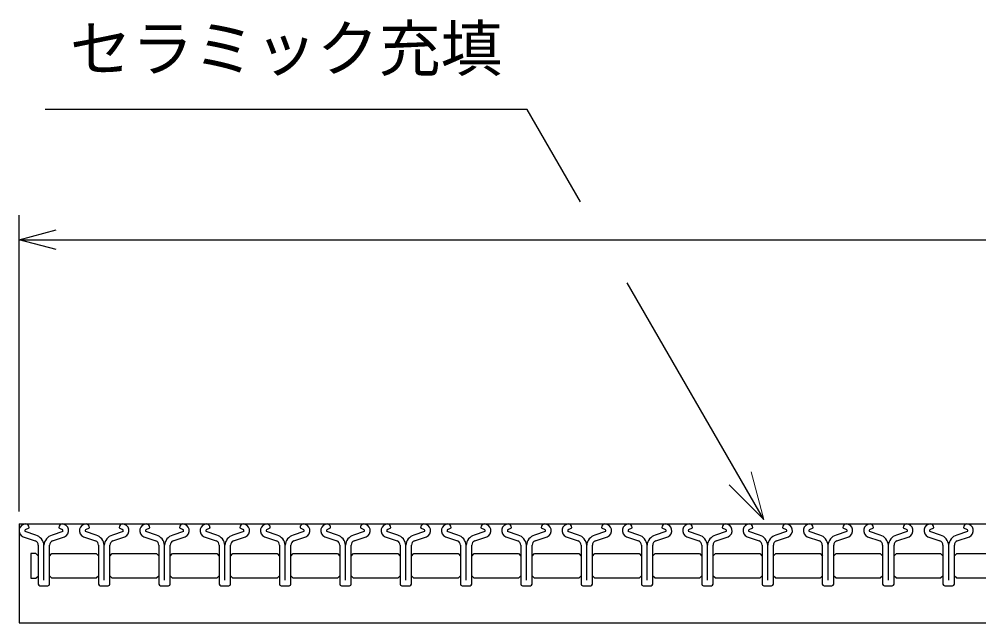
# Model space of a CAD drawing. Units: millimetres, scale not verified. Extents: x -1820 to 1731, y -1282 to 1054.
# Drawn here: x -1419 to -1030.8, y -411.5 to -167.3 of the extents above; entities that cross this region are included whole.
import ezdxf
from ezdxf.enums import TextEntityAlignment as Align

# ---------------------------------------------------------------- set-up
doc = ezdxf.new("R2010")
doc.units = ezdxf.units.MM
doc.header["$LTSCALE"] = 10
for name, color, linetype, lineweight in [('0_2', 150, 'Continuous', 25), ('16', 3, 'Continuous', 25), ('22', 2, 'Continuous', 25)]:
    doc.layers.add(name, color=color, linetype=linetype, lineweight=lineweight)
doc.styles.add('ベクトル', font='')
doc.styles.get('ベクトル').set_extended_font_data('ベクトル')

msp = doc.modelspace()

# ---------------------------------------------------------------- linework, layer by layer
at = {"layer": '0_2', "color": 4}
for p, q in [((-1213.55, -203.77), (-1408.55, -203.77)), ((-1191.93, -241.22), (-1213.55, -203.77)), ((-1117.72, -369.76), (-1173.03, -273.96))]:
    msp.add_line(p, q, dxfattribs=at)
at = {"layer": '0_2', "color": 4, "lineweight": 13}
for p, q in [((-1117.72, -369.76), (-1122.9, -350.44)), ((-1131.86, -355.61), (-1117.72, -369.76))]:
    msp.add_line(p, q, dxfattribs=at)
at = {"layer": '16'}
for p, q in [((-1419, -371.5), (-423, -371.5)), ((-1419, -371.5), (-1419, -411.5)), ((-1412.3, -376.03), (-1416.62, -374.51)), ((-1416.46, -373.81), (-1415.02, -373.11)), ((-1415.02, -373.11), (-1415.02, -372.88)), ((-1401.4, -374.51), (-1405.72, -376.03)), ((-1403, -372.88), (-1403, -373.11)), ((-1403, -373.11), (-1401.56, -373.81)), ((-1387.9, -376.03), (-1392.22, -374.51)), ((-1392.06, -373.81), (-1390.62, -373.11)), ((-1390.62, -373.11), (-1390.62, -372.88)), ((-1377, -374.51), (-1381.32, -376.03)), ((-1378.6, -372.88), (-1378.6, -373.11)), ((-1378.6, -373.11), (-1377.16, -373.81)), ((-1363.5, -376.03), (-1367.82, -374.51)), ((-1367.66, -373.81), (-1366.22, -373.11)), ((-1366.22, -373.11), (-1366.22, -372.88)), ((-1352.6, -374.51), (-1356.92, -376.03)), ((-1354.2, -372.88), (-1354.2, -373.11)), ((-1354.2, -373.11), (-1352.76, -373.81)), ((-1339.1, -376.03), (-1343.42, -374.51)), ((-1343.26, -373.81), (-1341.82, -373.11)), ((-1341.82, -373.11), (-1341.82, -372.88)), ((-1328.2, -374.51), (-1332.52, -376.03)), ((-1329.8, -372.88), (-1329.8, -373.11)), ((-1329.8, -373.11), (-1328.36, -373.81)), ((-1314.7, -376.03), (-1319.02, -374.51)), ((-1318.86, -373.81), (-1317.42, -373.11)), ((-1317.42, -373.11), (-1317.42, -372.88)), ((-1303.8, -374.51), (-1308.12, -376.03)), ((-1305.4, -372.88), (-1305.4, -373.11)), ((-1305.4, -373.11), (-1303.96, -373.81)), ((-1290.3, -376.03), (-1294.62, -374.51)), ((-1294.46, -373.81), (-1293.02, -373.11)), ((-1293.02, -373.11), (-1293.02, -372.88)), ((-1279.4, -374.51), (-1283.72, -376.03)), ((-1281, -372.88), (-1281, -373.11)), ((-1281, -373.11), (-1279.56, -373.81)), ((-1265.9, -376.03), (-1270.22, -374.51)), ((-1270.06, -373.81), (-1268.62, -373.11)), ((-1268.62, -373.11), (-1268.62, -372.88)), ((-1255, -374.51), (-1259.32, -376.03)), ((-1256.6, -372.88), (-1256.6, -373.11)), ((-1256.6, -373.11), (-1255.16, -373.81)), ((-1241.5, -376.03), (-1245.82, -374.51)), ((-1245.66, -373.81), (-1244.22, -373.11)), ((-1244.22, -373.11), (-1244.22, -372.88)), ((-1230.6, -374.51), (-1234.92, -376.03)), ((-1232.2, -372.88), (-1232.2, -373.11)), ((-1232.2, -373.11), (-1230.76, -373.81)), ((-1217.1, -376.03), (-1221.42, -374.51)), ((-1221.26, -373.81), (-1219.82, -373.11)), ((-1219.82, -373.11), (-1219.82, -372.88)), ((-1206.2, -374.51), (-1210.52, -376.03)), ((-1207.8, -372.88), (-1207.8, -373.11)), ((-1207.8, -373.11), (-1206.36, -373.81)), ((-1192.7, -376.03), (-1197.02, -374.51)), ((-1196.86, -373.81), (-1195.42, -373.11)), ((-1195.42, -373.11), (-1195.42, -372.88)), ((-1181.8, -374.51), (-1186.12, -376.03)), ((-1183.4, -372.88), (-1183.4, -373.11)), ((-1183.4, -373.11), (-1181.96, -373.81)), ((-1168.3, -376.03), (-1172.62, -374.51)), ((-1172.46, -373.81), (-1171.02, -373.11)), ((-1171.02, -373.11), (-1171.02, -372.88)), ((-1157.4, -374.51), (-1161.72, -376.03)), ((-1159, -372.88), (-1159, -373.11)), ((-1159, -373.11), (-1157.56, -373.81)), ((-1143.9, -376.03), (-1148.22, -374.51)), ((-1148.06, -373.81), (-1146.62, -373.11)), ((-1146.62, -373.11), (-1146.62, -372.88)), ((-1133, -374.51), (-1137.32, -376.03)), ((-1134.6, -372.88), (-1134.6, -373.11)), ((-1134.6, -373.11), (-1133.16, -373.81)), ((-1119.5, -376.03), (-1123.82, -374.51)), ((-1123.66, -373.81), (-1122.22, -373.11)), ((-1122.22, -373.11), (-1122.22, -372.88)), ((-1108.6, -374.51), (-1112.92, -376.03)), ((-1110.2, -372.88), (-1110.2, -373.11)), ((-1110.2, -373.11), (-1108.76, -373.81)), ((-1095.1, -376.03), (-1099.42, -374.51)), ((-1099.26, -373.81), (-1097.82, -373.11)), ((-1097.82, -373.11), (-1097.82, -372.88)), ((-1084.2, -374.51), (-1088.52, -376.03)), ((-1085.8, -372.88), (-1085.8, -373.11)), ((-1085.8, -373.11), (-1084.36, -373.81)), ((-1070.7, -376.03), (-1075.02, -374.51)), ((-1074.86, -373.81), (-1073.42, -373.11)), ((-1073.42, -373.11), (-1073.42, -372.88)), ((-1059.8, -374.51), (-1064.12, -376.03)), ((-1061.4, -372.88), (-1061.4, -373.11)), ((-1061.4, -373.11), (-1059.96, -373.81)), ((-1046.3, -376.03), (-1050.62, -374.51)), ((-1050.46, -373.81), (-1049.02, -373.11)), ((-1049.02, -373.11), (-1049.02, -372.88)), ((-1035.4, -374.51), (-1039.72, -376.03)), ((-1037, -372.88), (-1037, -373.11)), ((-1037, -373.11), (-1035.56, -373.81)), ((-1417.38, -376.68), (-1412.51, -378.39)), ((-1411.31, -380.09), (-1411.31, -395.81)), ((-1409, -394.21), (-1409, -380.14)), ((-1406.71, -395.81), (-1406.71, -380.09)), ((-1405.51, -378.39), (-1400.64, -376.68)), ((-1392.98, -376.68), (-1388.11, -378.39)), ((-1386.91, -380.09), (-1386.91, -395.81)), ((-1384.6, -394.21), (-1384.6, -380.14)), ((-1382.31, -395.81), (-1382.31, -380.09)), ((-1381.11, -378.39), (-1376.24, -376.68)), ((-1368.58, -376.68), (-1363.71, -378.39)), ((-1362.51, -380.09), (-1362.51, -395.81)), ((-1360.2, -394.21), (-1360.2, -380.14)), ((-1357.91, -395.81), (-1357.91, -380.09)), ((-1356.71, -378.39), (-1351.84, -376.68)), ((-1344.18, -376.68), (-1339.31, -378.39)), ((-1338.11, -380.09), (-1338.11, -395.81)), ((-1335.8, -394.21), (-1335.8, -380.14)), ((-1333.51, -395.81), (-1333.51, -380.09)), ((-1332.31, -378.39), (-1327.44, -376.68)), ((-1319.78, -376.68), (-1314.91, -378.39)), ((-1313.71, -380.09), (-1313.71, -395.81)), ((-1311.4, -394.21), (-1311.4, -380.14)), ((-1309.11, -395.81), (-1309.11, -380.09)), ((-1307.91, -378.39), (-1303.04, -376.68)), ((-1295.38, -376.68), (-1290.51, -378.39)), ((-1289.31, -380.09), (-1289.31, -395.81)), ((-1287, -394.21), (-1287, -380.14)), ((-1284.71, -395.81), (-1284.71, -380.09)), ((-1283.51, -378.39), (-1278.64, -376.68)), ((-1270.98, -376.68), (-1266.11, -378.39)), ((-1264.91, -380.09), (-1264.91, -395.81)), ((-1262.6, -394.21), (-1262.6, -380.14)), ((-1260.31, -395.81), (-1260.31, -380.09)), ((-1259.11, -378.39), (-1254.24, -376.68)), ((-1246.58, -376.68), (-1241.71, -378.39)), ((-1240.51, -380.09), (-1240.51, -395.81)), ((-1238.2, -394.21), (-1238.2, -380.14)), ((-1235.91, -395.81), (-1235.91, -380.09)), ((-1234.71, -378.39), (-1229.84, -376.68)), ((-1222.18, -376.68), (-1217.31, -378.39)), ((-1216.11, -380.09), (-1216.11, -395.81)), ((-1213.8, -394.21), (-1213.8, -380.14)), ((-1211.51, -395.81), (-1211.51, -380.09)), ((-1210.31, -378.39), (-1205.44, -376.68)), ((-1197.78, -376.68), (-1192.91, -378.39)), ((-1191.71, -380.09), (-1191.71, -395.81)), ((-1189.4, -394.21), (-1189.4, -380.14)), ((-1187.11, -395.81), (-1187.11, -380.09)), ((-1185.91, -378.39), (-1181.04, -376.68)), ((-1173.38, -376.68), (-1168.51, -378.39)), ((-1167.31, -380.09), (-1167.31, -395.81)), ((-1165, -394.21), (-1165, -380.14)), ((-1162.71, -395.81), (-1162.71, -380.09)), ((-1161.51, -378.39), (-1156.64, -376.68)), ((-1148.98, -376.68), (-1144.11, -378.39)), ((-1142.91, -380.09), (-1142.91, -395.81)), ((-1140.6, -394.21), (-1140.6, -380.14)), ((-1138.31, -395.81), (-1138.31, -380.09)), ((-1137.11, -378.39), (-1132.24, -376.68)), ((-1124.58, -376.68), (-1119.71, -378.39)), ((-1118.51, -380.09), (-1118.51, -395.81)), ((-1116.2, -394.21), (-1116.2, -380.14)), ((-1113.91, -395.81), (-1113.91, -380.09)), ((-1112.71, -378.39), (-1107.84, -376.68)), ((-1100.18, -376.68), (-1095.31, -378.39)), ((-1094.11, -380.09), (-1094.11, -395.81)), ((-1091.8, -394.21), (-1091.8, -380.14)), ((-1089.51, -395.81), (-1089.51, -380.09)), ((-1088.31, -378.39), (-1083.44, -376.68)), ((-1075.78, -376.68), (-1070.91, -378.39)), ((-1069.71, -380.09), (-1069.71, -395.81)), ((-1067.4, -394.21), (-1067.4, -380.14)), ((-1065.11, -395.81), (-1065.11, -380.09)), ((-1063.91, -378.39), (-1059.04, -376.68)), ((-1051.38, -376.68), (-1046.51, -378.39)), ((-1045.31, -380.09), (-1045.31, -395.81)), ((-1043, -394.21), (-1043, -380.14)), ((-1040.71, -395.81), (-1040.71, -380.09)), ((-1039.51, -378.39), (-1034.64, -376.68)), ((-1412.25, -383.5), (-1414.25, -383.5)), ((-1414.25, -383.5), (-1414.25, -393.5)), ((-1411.25, -384.5), (-1412.25, -383.5)), ((-1406.75, -384.5), (-1405.75, -383.5)), ((-1405.75, -383.5), (-1387.85, -383.5)), ((-1387.85, -383.5), (-1386.85, -384.5)), ((-1382.35, -384.5), (-1381.35, -383.5)), ((-1381.35, -383.5), (-1363.45, -383.5)), ((-1363.45, -383.5), (-1362.45, -384.5)), ((-1357.95, -384.5), (-1356.95, -383.5)), ((-1356.95, -383.5), (-1339.05, -383.5)), ((-1339.05, -383.5), (-1338.05, -384.5)), ((-1333.55, -384.5), (-1332.55, -383.5)), ((-1332.55, -383.5), (-1314.65, -383.5)), ((-1314.65, -383.5), (-1313.65, -384.5)), ((-1309.15, -384.5), (-1308.15, -383.5)), ((-1308.15, -383.5), (-1290.25, -383.5)), ((-1290.25, -383.5), (-1289.25, -384.5)), ((-1284.75, -384.5), (-1283.75, -383.5)), ((-1283.75, -383.5), (-1265.85, -383.5)), ((-1265.85, -383.5), (-1264.85, -384.5)), ((-1260.35, -384.5), (-1259.35, -383.5)), ((-1259.35, -383.5), (-1241.45, -383.5)), ((-1241.45, -383.5), (-1240.45, -384.5)), ((-1235.95, -384.5), (-1234.95, -383.5)), ((-1234.95, -383.5), (-1217.05, -383.5)), ((-1217.05, -383.5), (-1216.05, -384.5)), ((-1211.55, -384.5), (-1210.55, -383.5)), ((-1210.55, -383.5), (-1192.65, -383.5)), ((-1192.65, -383.5), (-1191.65, -384.5)), ((-1187.15, -384.5), (-1186.15, -383.5)), ((-1186.15, -383.5), (-1168.25, -383.5)), ((-1168.25, -383.5), (-1167.25, -384.5)), ((-1162.75, -384.5), (-1161.75, -383.5)), ((-1161.75, -383.5), (-1143.85, -383.5)), ((-1143.85, -383.5), (-1142.85, -384.5)), ((-1138.35, -384.5), (-1137.35, -383.5)), ((-1137.35, -383.5), (-1119.45, -383.5)), ((-1119.45, -383.5), (-1118.45, -384.5)), ((-1113.95, -384.5), (-1112.95, -383.5)), ((-1112.95, -383.5), (-1095.05, -383.5)), ((-1095.05, -383.5), (-1094.05, -384.5)), ((-1089.55, -384.5), (-1088.55, -383.5)), ((-1088.55, -383.5), (-1070.65, -383.5)), ((-1070.65, -383.5), (-1069.65, -384.5)), ((-1065.15, -384.5), (-1064.15, -383.5)), ((-1064.15, -383.5), (-1046.25, -383.5)), ((-1046.25, -383.5), (-1045.25, -384.5)), ((-1040.75, -384.5), (-1039.75, -383.5)), ((-1039.75, -383.5), (-1021.85, -383.5)), ((-1414.25, -393.5), (-1412.25, -393.5)), ((-1412.25, -393.5), (-1411.25, -392.5)), ((-1405.75, -393.5), (-1406.75, -392.5)), ((-1387.85, -393.5), (-1405.75, -393.5)), ((-1386.85, -392.5), (-1387.85, -393.5)), ((-1381.35, -393.5), (-1382.35, -392.5)), ((-1363.45, -393.5), (-1381.35, -393.5)), ((-1362.45, -392.5), (-1363.45, -393.5)), ((-1356.95, -393.5), (-1357.95, -392.5)), ((-1339.05, -393.5), (-1356.95, -393.5)), ((-1338.05, -392.5), (-1339.05, -393.5)), ((-1332.55, -393.5), (-1333.55, -392.5)), ((-1314.65, -393.5), (-1332.55, -393.5)), ((-1313.65, -392.5), (-1314.65, -393.5)), ((-1308.15, -393.5), (-1309.15, -392.5)), ((-1290.25, -393.5), (-1308.15, -393.5)), ((-1289.25, -392.5), (-1290.25, -393.5)), ((-1283.75, -393.5), (-1284.75, -392.5)), ((-1265.85, -393.5), (-1283.75, -393.5)), ((-1264.85, -392.5), (-1265.85, -393.5)), ((-1259.35, -393.5), (-1260.35, -392.5)), ((-1241.45, -393.5), (-1259.35, -393.5)), ((-1240.45, -392.5), (-1241.45, -393.5)), ((-1234.95, -393.5), (-1235.95, -392.5)), ((-1217.05, -393.5), (-1234.95, -393.5)), ((-1216.05, -392.5), (-1217.05, -393.5)), ((-1210.55, -393.5), (-1211.55, -392.5)), ((-1192.65, -393.5), (-1210.55, -393.5)), ((-1191.65, -392.5), (-1192.65, -393.5)), ((-1186.15, -393.5), (-1187.15, -392.5)), ((-1168.25, -393.5), (-1186.15, -393.5)), ((-1167.25, -392.5), (-1168.25, -393.5)), ((-1161.75, -393.5), (-1162.75, -392.5)), ((-1143.85, -393.5), (-1161.75, -393.5)), ((-1142.85, -392.5), (-1143.85, -393.5)), ((-1137.35, -393.5), (-1138.35, -392.5)), ((-1119.45, -393.5), (-1137.35, -393.5)), ((-1118.45, -392.5), (-1119.45, -393.5)), ((-1112.95, -393.5), (-1113.95, -392.5)), ((-1095.05, -393.5), (-1112.95, -393.5)), ((-1094.05, -392.5), (-1095.05, -393.5)), ((-1088.55, -393.5), (-1089.55, -392.5)), ((-1070.65, -393.5), (-1088.55, -393.5)), ((-1069.65, -392.5), (-1070.65, -393.5)), ((-1064.15, -393.5), (-1065.15, -392.5)), ((-1046.25, -393.5), (-1064.15, -393.5)), ((-1045.25, -392.5), (-1046.25, -393.5)), ((-1039.75, -393.5), (-1040.75, -392.5)), ((-1021.85, -393.5), (-1039.75, -393.5)), ((-1410.61, -396.51), (-1407.41, -396.51)), ((-1386.21, -396.51), (-1383.01, -396.51)), ((-1361.81, -396.51), (-1358.61, -396.51)), ((-1337.41, -396.51), (-1334.21, -396.51)), ((-1313.01, -396.51), (-1309.81, -396.51)), ((-1288.61, -396.51), (-1285.41, -396.51)), ((-1264.21, -396.51), (-1261.01, -396.51)), ((-1239.81, -396.51), (-1236.61, -396.51)), ((-1215.41, -396.51), (-1212.21, -396.51)), ((-1191.01, -396.51), (-1187.81, -396.51)), ((-1166.61, -396.51), (-1163.41, -396.51)), ((-1142.21, -396.51), (-1139.01, -396.51)), ((-1117.81, -396.51), (-1114.61, -396.51)), ((-1093.41, -396.51), (-1090.21, -396.51)), ((-1069.01, -396.51), (-1065.81, -396.51)), ((-1044.61, -396.51), (-1041.41, -396.51)), ((-1419, -411.5), (-423, -411.5))]:
    msp.add_line(p, q, dxfattribs=at)
for centre, radius, start, end in [((-1416.31, -374.2), 2.7, 90.98, 246.68), ((-1416.47, -372.95), 1.45, 2.5, 85.55), ((-1401.55, -372.95), 1.45, 94.45, 177.5), ((-1401.71, -374.2), 2.7, 293.32, 89.02), ((-1391.91, -374.2), 2.7, 90.98, 246.68), ((-1392.07, -372.95), 1.45, 2.5, 85.55), ((-1377.15, -372.95), 1.45, 94.45, 177.5), ((-1377.31, -374.2), 2.7, 293.32, 89.02), ((-1367.51, -374.2), 2.7, 90.98, 246.68), ((-1367.67, -372.95), 1.45, 2.5, 85.55), ((-1352.75, -372.95), 1.45, 94.45, 177.5), ((-1352.91, -374.2), 2.7, 293.32, 89.02), ((-1343.11, -374.2), 2.7, 90.98, 246.68), ((-1343.27, -372.95), 1.45, 2.5, 85.55), ((-1328.35, -372.95), 1.45, 94.45, 177.5), ((-1328.51, -374.2), 2.7, 293.32, 89.02), ((-1318.71, -374.2), 2.7, 90.98, 246.68), ((-1318.87, -372.95), 1.45, 2.5, 85.55), ((-1303.95, -372.95), 1.45, 94.45, 177.5), ((-1304.11, -374.2), 2.7, 293.32, 89.02), ((-1294.31, -374.2), 2.7, 90.98, 246.68), ((-1294.47, -372.95), 1.45, 2.5, 85.55), ((-1279.55, -372.95), 1.45, 94.45, 177.5), ((-1279.71, -374.2), 2.7, 293.32, 89.02), ((-1269.91, -374.2), 2.7, 90.98, 246.68), ((-1270.07, -372.95), 1.45, 2.5, 85.55), ((-1255.15, -372.95), 1.45, 94.45, 177.5), ((-1255.31, -374.2), 2.7, 293.32, 89.02), ((-1245.51, -374.2), 2.7, 90.98, 246.68), ((-1245.67, -372.95), 1.45, 2.5, 85.55), ((-1230.75, -372.95), 1.45, 94.45, 177.5), ((-1230.91, -374.2), 2.7, 293.32, 89.02), ((-1221.11, -374.2), 2.7, 90.98, 246.68), ((-1221.27, -372.95), 1.45, 2.5, 85.55), ((-1206.35, -372.95), 1.45, 94.45, 177.5), ((-1206.51, -374.2), 2.7, 293.32, 89.02), ((-1196.71, -374.2), 2.7, 90.98, 246.68), ((-1196.87, -372.95), 1.45, 2.5, 85.55), ((-1181.95, -372.95), 1.45, 94.45, 177.5), ((-1182.11, -374.2), 2.7, 293.32, 89.02), ((-1172.31, -374.2), 2.7, 90.98, 246.68), ((-1172.47, -372.95), 1.45, 2.5, 85.55), ((-1157.55, -372.95), 1.45, 94.45, 177.5), ((-1157.71, -374.2), 2.7, 293.32, 89.02), ((-1147.91, -374.2), 2.7, 90.98, 246.68), ((-1148.07, -372.95), 1.45, 2.5, 85.55), ((-1133.15, -372.95), 1.45, 94.45, 177.5), ((-1133.31, -374.2), 2.7, 293.32, 89.02), ((-1123.51, -374.2), 2.7, 90.98, 246.68), ((-1123.67, -372.95), 1.45, 2.5, 85.55), ((-1108.75, -372.95), 1.45, 94.45, 177.5), ((-1108.91, -374.2), 2.7, 293.32, 89.02), ((-1099.11, -374.2), 2.7, 90.98, 246.68), ((-1099.27, -372.95), 1.45, 2.5, 85.55), ((-1084.35, -372.95), 1.45, 94.45, 177.5), ((-1084.51, -374.2), 2.7, 293.32, 89.02), ((-1074.71, -374.2), 2.7, 90.98, 246.68), ((-1074.87, -372.95), 1.45, 2.5, 85.55), ((-1059.95, -372.95), 1.45, 94.45, 177.5), ((-1060.11, -374.2), 2.7, 293.32, 89.02), ((-1050.31, -374.2), 2.7, 90.98, 246.68), ((-1050.47, -372.95), 1.45, 2.5, 85.55), ((-1035.55, -372.95), 1.45, 94.45, 177.5), ((-1035.71, -374.2), 2.7, 293.32, 89.02), ((-1416.29, -374.22), 0.44, 111.91, 222.33), ((-1413.59, -380.44), 4.6, 3.78, 73.7), ((-1404.43, -380.44), 4.6, 106.3, 176.22), ((-1401.73, -374.22), 0.44, 317.67, 68.09), ((-1391.89, -374.22), 0.44, 111.91, 222.33), ((-1389.19, -380.44), 4.6, 3.78, 73.7), ((-1380.03, -380.44), 4.6, 106.3, 176.22), ((-1377.33, -374.22), 0.44, 317.67, 68.09), ((-1367.49, -374.22), 0.44, 111.91, 222.33), ((-1364.79, -380.44), 4.6, 3.78, 73.7), ((-1355.63, -380.44), 4.6, 106.3, 176.22), ((-1352.93, -374.22), 0.44, 317.67, 68.09), ((-1343.09, -374.22), 0.44, 111.91, 222.33), ((-1340.39, -380.44), 4.6, 3.78, 73.7), ((-1331.23, -380.44), 4.6, 106.3, 176.22), ((-1328.53, -374.22), 0.44, 317.67, 68.09), ((-1318.69, -374.22), 0.44, 111.91, 222.33), ((-1315.99, -380.44), 4.6, 3.78, 73.7), ((-1306.83, -380.44), 4.6, 106.3, 176.22), ((-1304.13, -374.22), 0.44, 317.67, 68.09), ((-1294.29, -374.22), 0.44, 111.91, 222.33), ((-1291.59, -380.44), 4.6, 3.78, 73.7), ((-1282.43, -380.44), 4.6, 106.3, 176.22), ((-1279.73, -374.22), 0.44, 317.67, 68.09), ((-1269.89, -374.22), 0.44, 111.91, 222.33), ((-1267.19, -380.44), 4.6, 3.78, 73.7), ((-1258.03, -380.44), 4.6, 106.3, 176.22), ((-1255.33, -374.22), 0.44, 317.67, 68.09), ((-1245.49, -374.22), 0.44, 111.91, 222.33), ((-1242.79, -380.44), 4.6, 3.78, 73.7), ((-1233.63, -380.44), 4.6, 106.3, 176.22), ((-1230.93, -374.22), 0.44, 317.67, 68.09), ((-1221.09, -374.22), 0.44, 111.91, 222.33), ((-1218.39, -380.44), 4.6, 3.78, 73.7), ((-1209.23, -380.44), 4.6, 106.3, 176.22), ((-1206.53, -374.22), 0.44, 317.67, 68.09), ((-1196.69, -374.22), 0.44, 111.91, 222.33), ((-1193.99, -380.44), 4.6, 3.78, 73.7), ((-1184.83, -380.44), 4.6, 106.3, 176.22), ((-1182.13, -374.22), 0.44, 317.67, 68.09), ((-1172.29, -374.22), 0.44, 111.91, 222.33), ((-1169.59, -380.44), 4.6, 3.78, 73.7), ((-1160.43, -380.44), 4.6, 106.3, 176.22), ((-1157.73, -374.22), 0.44, 317.67, 68.09), ((-1147.89, -374.22), 0.44, 111.91, 222.33), ((-1145.19, -380.44), 4.6, 3.78, 73.7), ((-1136.03, -380.44), 4.6, 106.3, 176.22), ((-1133.33, -374.22), 0.44, 317.67, 68.09), ((-1123.49, -374.22), 0.44, 111.91, 222.33), ((-1120.79, -380.44), 4.6, 3.78, 73.7), ((-1111.63, -380.44), 4.6, 106.3, 176.22), ((-1108.93, -374.22), 0.44, 317.67, 68.09), ((-1099.09, -374.22), 0.44, 111.91, 222.33), ((-1096.39, -380.44), 4.6, 3.78, 73.7), ((-1087.23, -380.44), 4.6, 106.3, 176.22), ((-1084.53, -374.22), 0.44, 317.67, 68.09), ((-1074.69, -374.22), 0.44, 111.91, 222.33), ((-1071.99, -380.44), 4.6, 3.78, 73.7), ((-1062.83, -380.44), 4.6, 106.3, 176.22), ((-1060.13, -374.22), 0.44, 317.67, 68.09), ((-1050.29, -374.22), 0.44, 111.91, 222.33), ((-1047.59, -380.44), 4.6, 3.78, 73.7), ((-1038.43, -380.44), 4.6, 106.3, 176.22), ((-1035.73, -374.22), 0.44, 317.67, 68.09), ((-1413.11, -380.09), 1.8, 0, 70.58), ((-1404.91, -380.09), 1.8, 109.42, 180), ((-1388.71, -380.09), 1.8, 0, 70.58), ((-1380.51, -380.09), 1.8, 109.42, 180), ((-1364.31, -380.09), 1.8, 0, 70.58), ((-1356.11, -380.09), 1.8, 109.42, 180), ((-1339.91, -380.09), 1.8, 0, 70.58), ((-1331.71, -380.09), 1.8, 109.42, 180), ((-1315.51, -380.09), 1.8, 0, 70.58), ((-1307.31, -380.09), 1.8, 109.42, 180), ((-1291.11, -380.09), 1.8, 0, 70.58), ((-1282.91, -380.09), 1.8, 109.42, 180), ((-1266.71, -380.09), 1.8, 0, 70.58), ((-1258.51, -380.09), 1.8, 109.42, 180), ((-1242.31, -380.09), 1.8, 0, 70.58), ((-1234.11, -380.09), 1.8, 109.42, 180), ((-1217.91, -380.09), 1.8, 0, 70.58), ((-1209.71, -380.09), 1.8, 109.42, 180), ((-1193.51, -380.09), 1.8, 0, 70.58), ((-1185.31, -380.09), 1.8, 109.42, 180), ((-1169.11, -380.09), 1.8, 0, 70.58), ((-1160.91, -380.09), 1.8, 109.42, 180), ((-1144.71, -380.09), 1.8, 0, 70.58), ((-1136.51, -380.09), 1.8, 109.42, 180), ((-1120.31, -380.09), 1.8, 0, 70.58), ((-1112.11, -380.09), 1.8, 109.42, 180), ((-1095.91, -380.09), 1.8, 0, 70.58), ((-1087.71, -380.09), 1.8, 109.42, 180), ((-1071.51, -380.09), 1.8, 0, 70.58), ((-1063.31, -380.09), 1.8, 109.42, 180), ((-1047.11, -380.09), 1.8, 0, 70.58), ((-1038.91, -380.09), 1.8, 109.42, 180), ((-1410.61, -395.81), 0.7, 180, 270), ((-1407.41, -395.81), 0.7, 270, 0), ((-1386.21, -395.81), 0.7, 180, 270), ((-1383.01, -395.81), 0.7, 270, 0), ((-1361.81, -395.81), 0.7, 180, 270), ((-1358.61, -395.81), 0.7, 270, 0), ((-1337.41, -395.81), 0.7, 180, 270), ((-1334.21, -395.81), 0.7, 270, 0), ((-1313.01, -395.81), 0.7, 180, 270), ((-1309.81, -395.81), 0.7, 270, 0), ((-1288.61, -395.81), 0.7, 180, 270), ((-1285.41, -395.81), 0.7, 270, 0), ((-1264.21, -395.81), 0.7, 180, 270), ((-1261.01, -395.81), 0.7, 270, 0), ((-1239.81, -395.81), 0.7, 180, 270), ((-1236.61, -395.81), 0.7, 270, 0), ((-1215.41, -395.81), 0.7, 180, 270), ((-1212.21, -395.81), 0.7, 270, 0), ((-1191.01, -395.81), 0.7, 180, 270), ((-1187.81, -395.81), 0.7, 270, 0), ((-1166.61, -395.81), 0.7, 180, 270), ((-1163.41, -395.81), 0.7, 270, 0), ((-1142.21, -395.81), 0.7, 180, 270), ((-1139.01, -395.81), 0.7, 270, 0), ((-1117.81, -395.81), 0.7, 180, 270), ((-1114.61, -395.81), 0.7, 270, 0), ((-1093.41, -395.81), 0.7, 180, 270), ((-1090.21, -395.81), 0.7, 270, 0), ((-1069.01, -395.81), 0.7, 180, 270), ((-1065.81, -395.81), 0.7, 270, 0), ((-1044.61, -395.81), 0.7, 180, 270), ((-1041.41, -395.81), 0.7, 270, 0)]:
    msp.add_arc(centre, radius, start, end, dxfattribs=at)
at = {"layer": '22', "color": 4}
for p, q in [((-1419, -366.5), (-1419, -246.5)), ((-1419, -256.5), (-1404, -252.5)), ((-1404, -260.5), (-1419, -256.5)), ((-1419, -256.5), (-423, -256.5))]:
    msp.add_line(p, q, dxfattribs=at)

# ---------------------------------------------------------------- texts
at = {"layer": '0_2', "color": 2, "style": 'ベクトル'}
msp.add_text('セラミック充填', height=18.33, dxfattribs=at).set_placement((-1223.55, -193.77), align=Align.BOTTOM_RIGHT)

doc.saveas('drawing.dxf')
